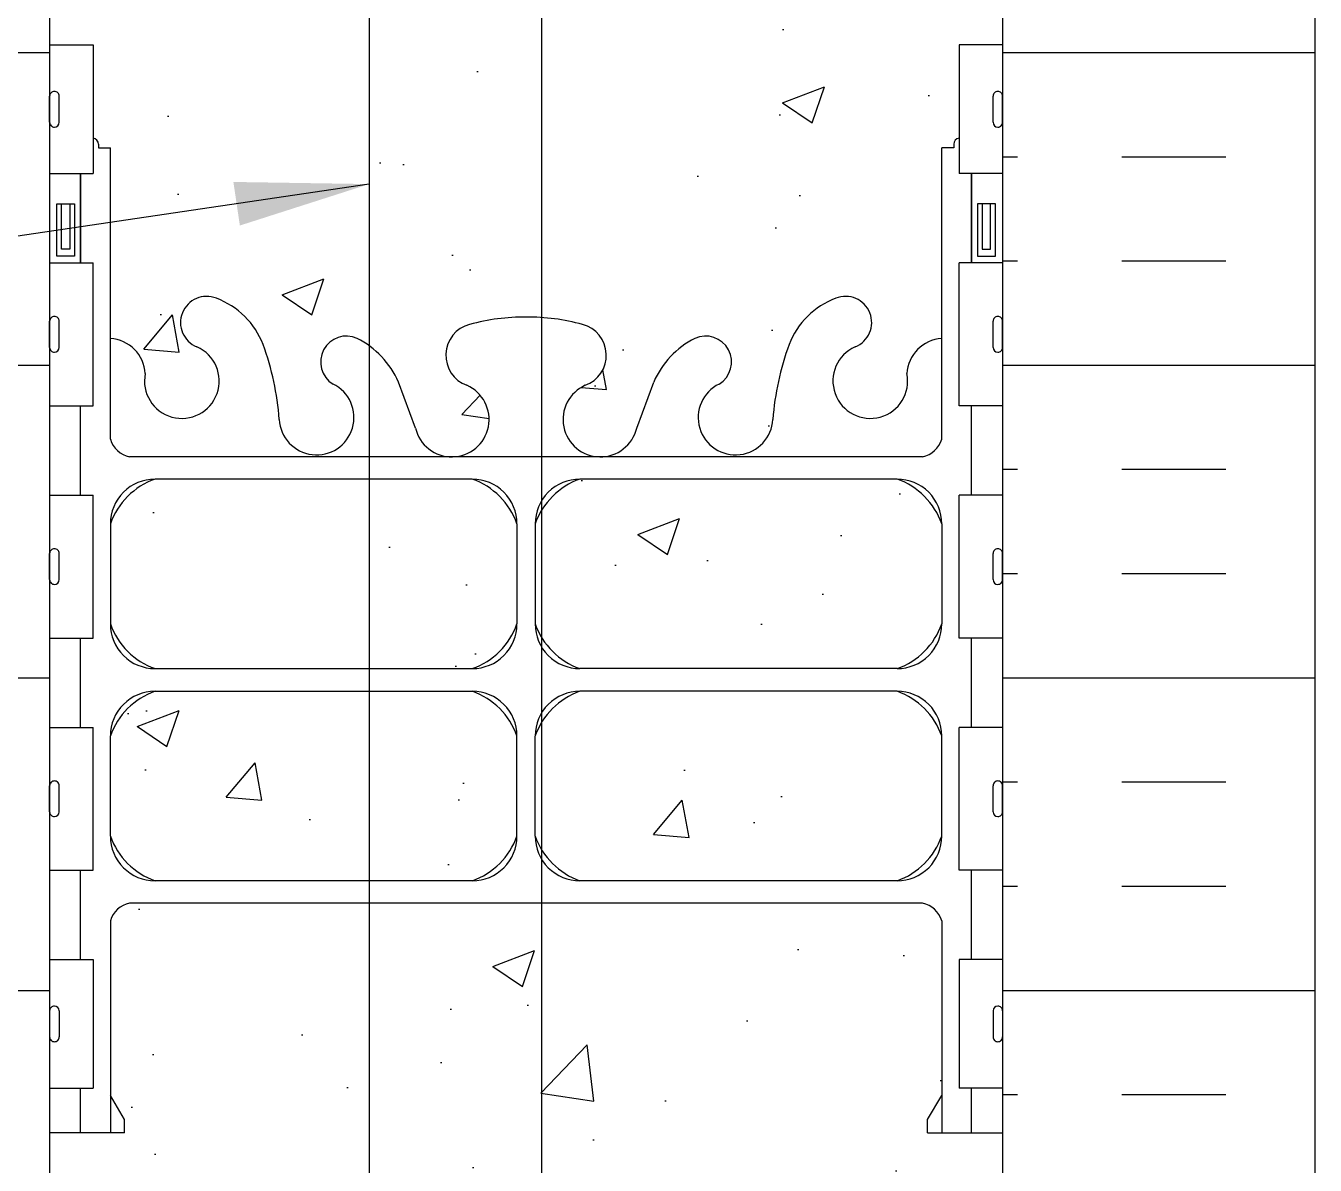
# Model space of a CAD drawing. Header units: inches. Extents: x 155.3 to 211.8, y 129 to 205.6.
# Drawn here: x 175.92 to 186.74, y 162.69 to 172.25 of the extents above; entities that cross this region are included whole.
import ezdxf

# ---------------------------------------------------------------- set-up
doc = ezdxf.new("R2010")
doc.units = ezdxf.units.IN
doc.header["$LTSCALE"] = 0.5
doc.header["$MEASUREMENT"] = 0
for name, color, linetype in [('HATCH', 12, 'Continuous'), ('line25', 2, 'Continuous'), ('LINE3', 3, 'Continuous'), ('LINE50', 5, 'Continuous'), ('LINE9', 9, 'Continuous'), ('TEXT', 4, 'Continuous'), ('Web_Edge', 9, 'Continuous')]:
    doc.layers.add(name, color=color, linetype=linetype)
doc.styles.add('DIM', font='romans.shx', dxfattribs={"width": 0.7})
doc.dimstyles.new('ext_12', dxfattribs={"dimscale": 12, "dimtxt": 0.075, "dimasz": 0.09375, "dimexe": 0.09375, "dimexo": 0.0625, "dimgap": 0.0625, "dimtad": 1, "dimdec": 1, "dimzin": 2, "dimdsep": 46, "dimlunit": 4, "dimtxsty": 'DIM', "dimcen": 0.09, "dimdle": 0.09375, "dimclrt": 4, "dimadec": 0, "dimazin": 0, "dimtfac": 1, "dimtdec": 1, "dimtmove": 2, "dimatfit": 3, "dimfxl": 1, "dimfrac": 2, "dimtolj": 1, "dimtzin": 0, "dimarcsym": 0})

msp = doc.modelspace()

# ---------------------------------------------------------------- hatches: boundary and pattern name
at = {"layer": 'HATCH'}
h = msp.add_hatch(dxfattribs=at)
h.set_pattern_fill('INSUL', color=256, scale=7, style=0)
h.set_pattern_definition([(0, (185.115803137069, 172.0275208864701), (0, 2.625), []), (0, (185.115803137069, 172.9025208864701), (0, 2.625), [0.875, -0.875]), (0, (185.115803137069, 173.7775208864701), (0, 2.625), [0.875, -0.875])])
h.paths.add_polyline_path([(186.7417458815729, 176.3878062704605), (184.1167458815714, 176.3878062704605), (184.1167458815726, 162.3878062704604), (186.7417458815727, 162.3878062704604)])
h.paths.add_polyline_path([(173.4917458815726, 161.6378062704605), (173.9292458815726, 161.6378062704605), (173.9292458815726, 162.1378062704605), (175.4292458815726, 162.1378062704605), (175.4292458815726, 161.6378062704605), (176.1167458815726, 161.6378062704605), (176.1167458815726, 179.6378062704605), (175.4292458815726, 179.6378062704605), (175.4292458815726, 180.1378062704605), (173.9292458815726, 180.1378062704605), (173.9292458815726, 179.6378062704605), (173.4917458815726, 179.6378062704605)])
h = msp.add_hatch(dxfattribs=at)
h.set_pattern_fill('AR-CONC', color=256, scale=0.5)
h.set_pattern_definition([(49.99999999999999, (0, 0), (3.586300913003767, -0.3137606749129755), [0.375, -4.125]), (355, (0, 0), (-0.693756668065, 3.760960668500059), [0.3, -3.3]), (100.45144446, (0.298858405, -0.02614672), (2.89254423363556, 3.447199954843147), [0.3187009599999999, -3.505710559999999]), (46.18420000000001, (0, 1), (5.336206653357862, -0.8275964039653827), [0.5625, -6.1875]), (96.63563549, (0.444683725, 0.931033465), (4.673309728371142, 4.870593003872752), [0.47805171, -5.258568799999999]), (351.1841639899999, (0, 1), (4.673309725273866, 4.870593001349951), [0.45, -4.950000005]), (21, (0.5, 0.75), (2.984535260592308, -2.013094453326694), [0.375, -4.125]), (326.0000000000001, (0.5, 0.75), (1.216576659607909, 3.625750225234265), [0.3, -3.3]), (71.45144474, (0.74871127, 0.58224213), (4.201111883649856, 1.612655764031769), [0.31870095, -3.50571056]), (37.50000000000001, (0, 0), (0.06079927658645334, 1.664469269156557), [0, -3.26, 0, -3.35, 0, -3.3125]), (7.499999999999999, (0, 0), (1.315347687210743, 1.972058559411801), [0, -1.91, 0, -3.185, 0, -1.2625]), (327.5, (-1.115, 0), (2.669112180862045, -0.1127743586718988), [0, -1.25, 0, -3.9, 0, -5.175]), (317.5, (-1.615, 0), (2.915930846711931, 0.5005249116615886), [0, -1.625, 0, -2.59, 0, -3.675])])
h.paths.add_polyline_path([(183.6167458815726, 175.8378062704543), (183.7167458815727, 175.8378062704542, -0.3278133314278826), (183.7517932873295, 175.885518113066), (183.7517932873295, 175.9928062704543), (184.1167458815715, 175.9928062704543), (184.1167458815714, 176.3861183139805, 0.3935201753826911), (183.6673139174143, 176.3744513286982, 0.3803866374383161), (183.1415327993355, 176.3744513286982, 0.3065819783952019), (182.4891783700847, 176.3744513286982, 0.3609606491777639), (181.9230917327915, 176.3744513286982, 0.5205670500000006), (181.6042351684749, 176.3744513286982, 0.5205670499999991), (181.0860936054056, 176.3744513286982, 0.5205670499999999), (180.6187509773853, 176.3744513286982, 0.52056705), (180.3530371737881, 176.3744513286982, 0.5205670499999997), (179.8481809469534, 176.3744513286982, 0.5205670500000003), (179.3698961004785, 176.3744513286982, 0.5205670500000008), (178.878325917769, 176.3744513286982, 0.5205670500000003), (178.3713378784889, 176.3744513286982, 0.5205670499999988), (177.9993385534529, 176.3744513286982, 0.5205670499999979), (177.4280538757189, 176.3744513286982, 0.5205670500000079), (177.069340594808, 176.3744513286982, 0.520567049999999), (176.6840555795922, 176.3744513286982, 0.5205670499999933), (176.2589134938366, 176.3744513286982, 0.2388023126127898), (176.1167458815726, 176.4504840591539), (176.1167458815726, 175.9928062704543), (176.481698475814, 175.9928062704543), (176.481698475814, 175.8855181141028, -0.3278133506260854), (176.5167458848792, 175.8378062704542), (176.6167458848793, 175.8378062704543), (176.6167458848794, 175.2769366759049, 0.3900976935783745), (176.8918646408572, 174.9779702502048), (180.100158390506, 174.7941867516761, 0.02076119668637755), (180.1167458865327, 174.7934977021418, 0.02076118841613254), (180.1333333759461, 174.7941867516761), (183.341627125595, 174.9779702502048, 0.3900976935782631), (183.6167458815727, 175.2769366759049)])
h.paths.add_polyline_path([(183.6067495015357, 171.2290731539017), (183.7067495015358, 171.2290731539016), (183.7067495015358, 171.2590731539017, -0.3854228545652988), (183.7517932493963, 171.3088269031547), (183.7517932493963, 172.0928062704543), (184.1167458815718, 172.0928062704542), (184.1167458815717, 172.8428062704542), (183.7517932873295, 172.8428062704542), (183.7517932873295, 172.9500944278424, -0.3278133314278827), (183.7167458815727, 172.9978062704542), (183.6167458815726, 172.9978062704541), (183.6167458815727, 173.5586758650135, 0.3900976935449746), (183.3416271256295, 173.8576422907108), (180.1333333792526, 174.0414257892323, 0.02076119668621162), (180.116745883226, 174.0421148387665, 0.02076119668652452), (180.1001583871991, 174.0414257892323), (176.8918646408227, 173.8576422907108, 0.3900976935450837), (176.6167458848794, 173.5586758650135), (176.6167458848793, 172.9978062704541), (176.5167458848792, 172.9978062704542, -0.3278133506260856), (176.481698475814, 172.9500944268056), (176.481698475814, 172.8428062704542), (176.1167458815726, 172.8428062704542), (176.1167458815726, 172.0928062704542), (176.481698475814, 172.0928062704543), (176.481698475814, 171.3088269069336, -0.3854230734947424), (176.5267422616095, 171.2590731539017), (176.5267422616097, 171.2290731539016), (176.6267422616096, 171.2290731539017), (176.6267450143594, 169.6275754319294, -0.3803970778957556), (176.9197149136242, 169.3324734716395, 2.087231407567217), (177.353614343547, 169.5572907298876, -1), (177.5170429149507, 169.9658138039593, -0.2134499129914595), (177.9092686757286, 169.5766133369754, -0.06822591722313213), (178.044966498593, 168.9487467949467, 1.753170910240932), (178.4959040905079, 169.2453549301812, -0.9407930192583149), (178.6994166271854, 169.6286181500625, -0.1730747606231348), (179.0453249497226, 169.2619611105543), (179.1879627919024, 168.8751162548221, 1.612473537246458), (179.6195059564236, 169.2347044545262, -0.7348724129881599), (179.6426095600144, 169.7457433012303, -0.068475262803951), (180.1167499954549, 169.8078062704462, -0.06847526280407273), (180.5908904308961, 169.7457433012301, -0.7348724129866576), (180.613994034486, 169.2347044545262, 1.61247353724669), (181.0455371990072, 168.8751162548221), (181.188175041187, 169.2619611105543, -0.1730747606230372), (181.5340833637239, 169.6286181500624, -0.9407930192582432), (181.7375959004018, 169.2453549301813, 1.753170910239964), (182.1885334923166, 168.9487467949463, -0.06822591722316793), (182.3242313151809, 169.5766133369753, -0.2134499129912512), (182.7164570759583, 169.965813803959, -1), (182.8798856473623, 169.5572907298875, 2.087231407596881), (183.3137850772839, 169.3324734716466, -0.38039205978534), (183.6067495015372, 169.6275750917982)])
h.paths.add_polyline_path([(180.0404999954538, 168.0718230294558, 0.2256517540595467), (179.6654999954515, 168.4468230294623), (177.0017504893666, 168.4468230294623, 0.2256517540552863), (176.6267504893688, 168.0718230294641), (176.6267504893688, 167.2310171248178, 0.2256517540569486), (177.0017504893703, 166.8560171248183), (179.6654999954514, 166.8560171248183, 0.2256517540590413), (180.0404999954534, 167.2310171248236)])
h.paths.add_polyline_path([(180.0404999954534, 166.2903955353555, 0.2256517540590415), (179.6654999954514, 166.6653955353607), (177.0017504893703, 166.6653955353607, 0.2256517540569472), (176.6267504893688, 166.2903955353612), (176.6267504893688, 165.4495896307149, 0.2256517540553599), (177.0017504893668, 165.0745896307167), (179.6654999954514, 165.0745896307167, 0.2256517540596189), (180.0404999954538, 165.4495896307232)])
h.paths.add_polyline_path([(183.6067495015389, 166.2903955353612, 0.225651754056875), (183.2317495015376, 166.6653955353607), (180.567999995459, 166.6653955353607, 0.2256517540585352), (180.192999995454, 166.2903955353599), (180.1929999954535, 165.4495896307149, 0.2256517540542032), (180.5679999954481, 165.0745896307167), (183.2317495015411, 165.0745896307167, 0.2256517540552862), (183.6067495015389, 165.4495896307149)])
h.paths.add_polyline_path([(183.6067495015389, 168.0718230294641, 0.2256517540552863), (183.2317495015411, 168.4468230294623), (180.5679999954481, 168.4468230294623, 0.2256517540542023), (180.1929999954535, 168.0718230294641), (180.192999995454, 167.2310171248191, 0.2256517540585364), (180.567999995459, 166.8560171248184), (183.2317495015375, 166.8560171248183, 0.2256517540569472), (183.6067495015389, 167.2310171248178)])
h.paths.add_polyline_path([(184.1167458815725, 162.9578062704474), (183.48674950155, 162.9578062704478), (183.48674950155, 163.0701562704486), (183.6067495015383, 163.27015627043), (183.6067495015385, 164.7389659317377, 0.2681384484804163), (183.4455988396869, 164.8870894478538), (176.7879011512228, 164.8870894478538, 0.268155850466876), (176.6267462437926, 164.7389523756851), (176.6267462437925, 163.2701496334537), (176.7467422615954, 163.0701562704481), (176.7467422615954, 162.9578062704478), (176.1167458815726, 162.9578062704478), (176.1167458815726, 161.6378062704605), (176.1167458815726, 159.6033974907683, 0.0884161506867358), (176.2627488784325, 159.5060857983138), (176.352748878433, 159.5060857983207), (176.3527488784358, 159.4643597383966, -0.2490694201798082), (176.4627488784518, 159.2572365866271), (176.4627488784554, 159.189736586617, -0.4142135623889365), (176.4002488784554, 159.1272365866136), (176.3527488784576, 159.1272365866136), (176.3527488784621, 159.0572365866136), (176.4577488784474, 159.0572365866136, 0.08534784463991003), (176.787208400992, 159.1327551683516, -0.6696014941161001), (176.9197107997423, 159.012473471653, 2.087231407560306), (177.353610229666, 159.2372907299016, -1), (177.5170388010738, 159.6458138039717, -0.2134499129895333), (177.909264561847, 159.2566133369894, -0.06992325913713601), (178.0461315151802, 158.6128106372736, 1.702394472352622), (178.4958999766259, 158.9253549301957, -0.9407930192581144), (178.6994125133045, 159.3086181500764, -0.1730747606228206), (179.0453208358408, 158.9419611105686), (179.1879586780207, 158.5551162548365, 1.612473537246322), (179.6195018425421, 158.9147044545404, -0.7348724129909106), (179.6426054461344, 159.4257433012451, -0.06847526280360418), (180.1167458815725, 159.4878062704605, -0.06847526280413235), (180.5908863170141, 159.4257433012445, -0.7348724129869111), (180.6139899206044, 158.9147044545405, 1.612473537247296), (181.0455330851255, 158.5551162548365), (181.1881709273054, 158.9419611105686, -0.1730747606230588), (181.5340792498423, 159.3086181500767, -0.9407930192582575), (181.7375917865207, 158.9253549301959, 1.702394472357144), (182.1873602479661, 158.6128106372745, -0.069923259137127), (182.3242272012994, 159.2566133369902, -0.2134499129904589), (182.7164529620754, 159.6458138039728, -1), (182.8798815334809, 159.2372907299019, 2.087231407572275), (183.3137809634033, 159.0124734716547, -0.6696014941244888), (183.4462833621578, 159.1327551683501, 0.08534784463890605), (183.7757428846987, 159.0572365866136), (183.880742884684, 159.0572365866136), (183.8807428846886, 159.1272365866136), (183.8332428846907, 159.1272365866136, -0.4142135623889448), (183.7707428846907, 159.189736586617), (183.7707428846944, 159.2572365866271, -0.2490694201798233), (183.8807428847104, 159.4643597383966), (183.8807428847131, 159.5060857983207), (183.9707428847137, 159.5060857983138, 0.0884161506861019), (184.1167458815726, 159.6033974907675), (184.1167458815726, 161.6378062704605)])

# ---------------------------------------------------------------- linework, layer by layer
at = {"layer": 'line25'}
for p, q in [((176.1167458815726, 179.6378062704605), (176.1167458815726, 161.6378062704605)), ((184.1167458815714, 176.3878062704605), (184.1167458815726, 161.6378062704605)), ((176.1167458815721, 172.0928062704542), (176.481698475814, 172.0928062704543)), ((176.481698475814, 172.0928062704542), (176.481698475814, 171.0128062704542)), ((184.1167458436382, 172.0928062704542), (183.7517932493963, 172.0928062704543)), ((183.7517932493963, 172.0928062704542), (183.7517932493963, 171.0128062704542)), ((176.1167458815721, 171.0128062704543), (176.481698475814, 171.0128062704543)), ((184.1167458436382, 171.0128062704543), (183.7517932493963, 171.0128062704543)), ((176.1167458815726, 170.2628062704419), (176.4816984758145, 170.2628062704419)), ((176.4816984758145, 169.0628062704419), (176.4816984758145, 170.2628062704419)), ((184.1167458815726, 170.2628062704419), (183.7517932873307, 170.2628062704419)), ((183.7517932873307, 169.0628062704419), (183.7517932873307, 170.2628062704419)), ((176.1167458815726, 169.0628062704419), (176.4816984758145, 169.0628062704418)), ((184.1167458815726, 169.0628062704419), (183.7517932873307, 169.0628062704418)), ((176.1167458815726, 168.3128062704419), (176.4816984758145, 168.3128062704419)), ((176.4816984758145, 167.1128062704419), (176.4816984758145, 168.3128062704419)), ((184.1167458815726, 168.3128062704419), (183.7517932873307, 168.3128062704419)), ((183.7517932873307, 167.1128062704419), (183.7517932873307, 168.3128062704419)), ((176.1167458815726, 167.1128062704419), (176.4816984758145, 167.1128062704418)), ((184.1167458815726, 167.1128062704419), (183.7517932873307, 167.1128062704418)), ((176.1167458815726, 166.3628062704418), (176.4816984758145, 166.3628062704418)), ((176.4816984758145, 165.1628062704418), (176.4816984758145, 166.3628062704419)), ((184.1167458815726, 166.3628062704418), (183.7517932873307, 166.3628062704418)), ((183.7517932873307, 165.1628062704418), (183.7517932873307, 166.3628062704419)), ((176.1167458815726, 165.1628062704418), (176.4816984758145, 165.1628062704418)), ((184.1167458815726, 165.1628062704418), (183.7517932873307, 165.1628062704418)), ((176.1167458815726, 164.4128062704419), (176.4816984758145, 164.4128062704419)), ((176.4816984758145, 164.4128062704418), (176.4816984758145, 163.3328062704418)), ((184.1167458815726, 164.4128062704419), (183.7517932873307, 164.4128062704419)), ((183.7517932873307, 164.4128062704418), (183.7517932873307, 163.3328062704418)), ((176.1167458815726, 163.3328062704419), (176.4816984758145, 163.3328062704419)), ((184.1167458815726, 163.3328062704419), (183.7517932873307, 163.3328062704419))]:
    msp.add_line(p, q, dxfattribs=at)
at = {"layer": 'LINE3'}
for p, q in [((180.2456576287009, 189.5504776026049), (180.2456576287009, 152.0579477868688)), ((178.7995838749239, 188.6403158554766), (178.7995838749239, 159.7624025115305))]:
    msp.add_line(p, q, dxfattribs=at)
at = {"layer": 'LINE50'}
msp.add_line((186.7417458815727, 162.3878062704604), (186.7417458815729, 176.3878062704605), dxfattribs=at)
at = {"layer": 'LINE9'}
for p, q in [((176.1567495015357, 171.7028062704541), (176.1567495015366, 171.7028062704541)), ((184.0767422616096, 171.7028062704541), (184.0767422616087, 171.7028062704541)), ((176.1167458815726, 171.6078062704542), (176.1167495015362, 171.6078062704542)), ((176.1167495015357, 171.4428062704542), (176.1167495015357, 171.6628062704541)), ((176.1967495015356, 171.4428062704542), (176.1967495015365, 171.6628062704541)), ((184.0367422616096, 171.4428062704542), (184.0367422616087, 171.6628062704541)), ((184.1167422616095, 171.4428062704542), (184.1167422616095, 171.6628062704541)), ((184.1167458815726, 171.6078062704542), (184.1167422616091, 171.6078062704542)), ((176.1167458815726, 171.4978062704542), (176.1167495015362, 171.4978062704542)), ((184.1167458815726, 171.4978062704542), (184.1167422616091, 171.4978062704542)), ((176.1567495015357, 171.4028062704542), (176.1567495015357, 171.4028062704541)), ((184.0767422616096, 171.4028062704542), (184.0767422616096, 171.4028062704541)), ((176.1167495015357, 169.552806270442), (176.1167495015357, 169.7728062704419)), ((176.1567495015357, 169.8128062704419), (176.1567495015366, 169.8128062704419)), ((176.1967495015356, 169.5528062704419), (176.1967495015365, 169.7728062704419)), ((184.0367422616096, 169.5528062704419), (184.0367422616087, 169.7728062704419)), ((184.0767422616096, 169.8128062704419), (184.0767422616087, 169.8128062704419)), ((184.1167422616095, 169.552806270442), (184.1167422616095, 169.7728062704419)), ((176.1167458815726, 169.717806270442), (176.1167495015362, 169.717806270442)), ((184.1167458815726, 169.717806270442), (184.1167422616091, 169.717806270442)), ((176.1167458815726, 169.607806270442), (176.1167495015362, 169.607806270442)), ((184.1167458815726, 169.607806270442), (184.1167422616091, 169.607806270442)), ((176.1567495015357, 169.512806270442), (176.1567495015357, 169.5128062704419)), ((184.0767422616096, 169.512806270442), (184.0767422616096, 169.5128062704419)), ((176.1167495015357, 167.602806270442), (176.1167495015357, 167.8228062704419)), ((176.1567495015357, 167.8628062704419), (176.1567495015366, 167.862806270442)), ((176.1967495015356, 167.602806270442), (176.1967495015365, 167.8228062704419)), ((184.0367422616096, 167.602806270442), (184.0367422616087, 167.8228062704419)), ((184.0767422616096, 167.8628062704419), (184.0767422616087, 167.862806270442)), ((184.1167422616095, 167.602806270442), (184.1167422616095, 167.8228062704419)), ((176.1167458815726, 167.767806270442), (176.1167495015362, 167.767806270442)), ((184.1167458815726, 167.767806270442), (184.1167422616091, 167.767806270442)), ((176.1167458815726, 167.657806270442), (176.1167495015362, 167.657806270442)), ((184.1167458815726, 167.657806270442), (184.1167422616091, 167.657806270442)), ((176.1567495015357, 167.562806270442), (176.1567495015357, 167.5628062704419)), ((184.0767422616096, 167.562806270442), (184.0767422616096, 167.5628062704419)), ((176.1167495015357, 165.652806270442), (176.1167495015357, 165.8728062704418)), ((176.1567495015357, 165.9128062704418), (176.1567495015366, 165.9128062704419)), ((176.1967495015356, 165.6528062704419), (176.1967495015365, 165.8728062704418)), ((184.0367422616096, 165.6528062704419), (184.0367422616087, 165.8728062704418)), ((184.0767422616096, 165.9128062704418), (184.0767422616087, 165.9128062704419)), ((184.1167422616095, 165.652806270442), (184.1167422616095, 165.8728062704418)), ((176.1167458815726, 165.817806270442), (176.1167495015362, 165.817806270442)), ((184.1167458815726, 165.817806270442), (184.1167422616091, 165.817806270442)), ((176.1167458815726, 165.707806270442), (176.1167495015362, 165.707806270442)), ((184.1167458815726, 165.707806270442), (184.1167422616091, 165.707806270442)), ((176.1567495015357, 165.612806270442), (176.1567495015357, 165.6128062704419)), ((184.0767422616096, 165.612806270442), (184.0767422616096, 165.6128062704419)), ((176.1567495015357, 164.0228062704419), (176.1567495015357, 164.0228062704419)), ((184.0767422616096, 164.0228062704419), (184.0767422616096, 164.0228062704419)), ((176.1167458815726, 163.9278062704418), (176.1167495015362, 163.9278062704418)), ((176.1167495015357, 163.9828062704418), (176.1167495015357, 163.762806270442)), ((176.1967495015356, 163.9828062704419), (176.1967495015365, 163.762806270442)), ((184.0367422616096, 163.9828062704419), (184.0367422616087, 163.762806270442)), ((184.1167422616095, 163.9828062704418), (184.1167422616095, 163.762806270442)), ((184.1167458815726, 163.9278062704418), (184.1167422616091, 163.9278062704418)), ((176.1167458815726, 163.8178062704418), (176.1167495015362, 163.8178062704418)), ((184.1167458815726, 163.8178062704418), (184.1167422616091, 163.8178062704418)), ((176.1567495015357, 163.722806270442), (176.1567495015366, 163.7228062704419)), ((184.0767422616096, 163.722806270442), (184.0767422616087, 163.7228062704419))]:
    msp.add_line(p, q, dxfattribs=at)
for centre, start, end in [((176.1567495015357, 171.6628062704541), 89.99999999992184, 180), ((176.1567495015366, 171.6628062704541), 359.999999999899, 90), ((184.0767422616087, 171.6628062704541), 90, 180.000000000101), ((184.0767422616096, 171.6628062704541), 0, 90.00000000007815), ((176.1567495015357, 171.4428062704542), 179.9999999999121, 270.0000000000521), ((176.1567495015357, 171.4428062704542), 270, 0), ((184.0767422616096, 171.4428062704542), 180, 270), ((184.0767422616096, 171.4428062704542), 269.9999999999479, 8.79359758331033e-11), ((176.1567495015357, 169.7728062704419), 89.99999999992184, 180), ((176.1567495015366, 169.7728062704419), 359.999999999899, 90), ((184.0767422616087, 169.7728062704419), 90, 180.000000000101), ((184.0767422616096, 169.7728062704419), 0, 90.00000000007815), ((176.1567495015357, 169.5528062704419), 179.9999999999121, 270.0000000000521), ((176.1567495015357, 169.5528062704419), 270, 0), ((184.0767422616096, 169.5528062704419), 180, 270), ((184.0767422616096, 169.5528062704419), 269.9999999999479, 8.79359758331033e-11), ((176.1567495015357, 167.8228062704419), 89.99999999992184, 180), ((176.1567495015366, 167.8228062704419), 359.999999999899, 90), ((184.0767422616087, 167.8228062704419), 90, 180.000000000101), ((184.0767422616096, 167.8228062704419), 0, 90.00000000007815), ((176.1567495015357, 167.602806270442), 179.9999999999121, 270.0000000000521), ((176.1567495015357, 167.602806270442), 270, 0), ((184.0767422616096, 167.602806270442), 180, 270), ((184.0767422616096, 167.602806270442), 269.9999999999479, 8.79359758331033e-11), ((176.1567495015357, 165.8728062704418), 89.99999999992184, 180), ((176.1567495015366, 165.8728062704419), 359.999999999899, 90), ((184.0767422616087, 165.8728062704419), 90, 180.000000000101), ((184.0767422616096, 165.8728062704418), 0, 90.00000000007815), ((176.1567495015357, 165.6528062704419), 179.9999999999121, 270.0000000000521), ((176.1567495015357, 165.6528062704419), 270, 0), ((184.0767422616096, 165.6528062704419), 180, 270), ((184.0767422616096, 165.6528062704419), 269.9999999999479, 8.79359758331033e-11), ((176.1567495015357, 163.9828062704419), 89.99999999994789, 180.0000000000879), ((176.1567495015357, 163.9828062704419), 0, 90), ((184.0767422616096, 163.9828062704419), 90, 180), ((184.0767422616096, 163.9828062704419), 359.9999999999121, 90.00000000005213), ((176.1567495015357, 163.762806270442), 180, 270.0000000000782), ((176.1567495015366, 163.7628062704419), 270, 1.009635278083779e-10), ((184.0767422616087, 163.7628062704419), 179.999999999899, 270), ((184.0767422616096, 163.762806270442), 269.9999999999218, 0)]:
    msp.add_arc(centre, 0.04, start, end, dxfattribs=at)
at = {"layer": 'Web_Edge'}
for p, q in [((176.5267422616097, 171.2590731539016), (176.5267422616097, 171.2590731539017)), ((176.5267422616097, 171.2590731539016), (176.5267422616097, 171.2290731539016)), ((183.7067495015357, 171.2590731539016), (183.7067495015357, 171.2590731539017)), ((183.7067495015358, 171.2590731539017), (183.7067495015358, 171.2290731539016)), ((176.5267422616097, 171.2290731539016), (176.6267422616096, 171.2290731539017)), ((176.6267464669953, 168.7824593888725), (176.6267422616096, 171.2290731539017)), ((183.7067495015357, 171.2290731539016), (183.6067495015357, 171.2290731539017)), ((183.606749501538, 168.7824465455771), (183.6067495015357, 171.2290731539017)), ((176.3767422616095, 171.0128062704542), (176.3767422616095, 170.2628062704418)), ((183.8567495015357, 171.0128062704543), (183.8567495015357, 170.2628062704418)), ((179.1879627919019, 168.8751162548236), (179.0453249497226, 169.2619611105542)), ((181.0455371990077, 168.8751162548236), (181.188175041187, 169.2619611105542)), ((183.445598839687, 168.6343230294623), (176.7879011512226, 168.6343230294623)), ((179.6654999954515, 168.4468230294623), (177.0017504893666, 168.4468230294623)), ((183.2317495015412, 168.4468230294623), (180.567999995448, 168.4468230294623)), ((176.6267504893688, 168.0718230294646), (176.6267504893688, 167.2310171248177)), ((180.0404999954538, 168.071823029456), (180.0404999954534, 167.2310171248242)), ((180.1929999954535, 168.0726390435146), (180.192999995454, 167.2318331388696)), ((183.6067495015389, 168.0718230294646), (183.6067495015389, 167.2310171248177)), ((177.0017504893702, 166.8560171248183), (179.6654999954515, 166.8560171248183)), ((183.2317495015376, 166.8560171248183), (180.567999995459, 166.8560171248184)), ((177.0017504893702, 166.6653955353607), (179.6654999954515, 166.6653955353607)), ((183.2317495015376, 166.6653955353607), (180.567999995459, 166.6653955353607)), ((176.6267504893688, 165.4495896307145), (176.6267504893688, 166.2903955353613)), ((180.0404999954538, 165.449589630723), (180.0404999954534, 166.2903955353548)), ((180.1929999954535, 165.4487736166644), (180.192999995454, 166.2895795213095)), ((183.6067495015389, 165.4495896307145), (183.6067495015389, 166.2903955353613)), ((179.6654999954515, 165.0745896307167), (177.0017504893666, 165.0745896307167)), ((183.2317495015412, 165.0745896307167), (180.567999995448, 165.0745896307167)), ((183.445598839687, 164.8870894478538), (176.7879011512226, 164.8870894478538)), ((176.6267462437926, 164.7389523756854), (176.6267462437925, 162.9578062704478)), ((183.6067495015385, 164.7389659317381), (183.6067495015382, 162.9578062704477)), ((176.7467422615954, 163.0701562704486), (176.6267422615959, 163.2701562704486)), ((176.7467422615954, 163.0701562704481), (176.6267422615959, 163.2701562704481)), ((183.48674950155, 163.0701562704481), (183.6067495015494, 163.2701562704481)), ((183.48674950155, 163.0701562704486), (183.6067495015494, 163.2701562704486)), ((176.7467422615954, 162.9578062704483), (176.7467422615954, 163.0701562704478)), ((176.7467422615954, 162.9578062704478), (176.7467422615954, 163.0701562704473)), ((183.48674950155, 162.9578062704478), (183.48674950155, 163.0701562704473)), ((183.48674950155, 162.9578062704483), (183.48674950155, 163.0701562704478)), ((176.7467422615954, 162.9578062704478), (176.1167458815726, 162.9578062704478)), ((183.48674950155, 162.9578062704478), (184.1167458815726, 162.9578062704474))]:
    msp.add_line(p, q, dxfattribs=at)
for points in [[(176.3767422616096, 170.2628062704419), (176.3767422616096, 171.0128062704543)], [(183.8567495015357, 170.2628062704419), (183.8567495015357, 171.0128062704543)], [(176.3767422616096, 168.3128062704419), (176.3767422616096, 169.0628062704419)], [(183.8567495015357, 168.3128062704419), (183.8567495015357, 169.0628062704419)], [(176.3767422616096, 166.3628062704418), (176.3767422616096, 167.1128062704419)], [(183.8567495015357, 166.3628062704418), (183.8567495015357, 167.1128062704419)], [(176.3767422616096, 164.4128062704419), (176.3767422616096, 165.1628062704418)], [(183.8567495015357, 164.4128062704419), (183.8567495015357, 165.1628062704418)], [(176.3767422616096, 162.9578062704481), (176.3767422616096, 163.3328062704419)], [(183.8567495015357, 162.9578062704481), (183.8567495015357, 163.3328062704419)]]:
    msp.add_lwpolyline(points, dxfattribs=at)
for points in [[(176.3267422616098, 170.3190731539016), (176.1767422616097, 170.3190731539016), (176.1767422616097, 170.7590731539016), (176.3267422616098, 170.7590731539016)], [(176.2867422616099, 170.3790731539016), (176.2167422616097, 170.3790731539016), (176.2167422616097, 170.7590731539016), (176.2867422616099, 170.7590731539016)], [(183.9067495015355, 170.3190731539016), (184.0567495015356, 170.3190731539016), (184.0567495015356, 170.7590731539016), (183.9067495015355, 170.7590731539016)], [(183.9467495015354, 170.3790731539016), (184.0167495015356, 170.3790731539016), (184.0167495015356, 170.7590731539016), (183.9467495015354, 170.7590731539016)]]:
    msp.add_lwpolyline(points, close=True, dxfattribs=at)
for centre, radius, start, end in [((176.4767422616095, 171.2590731539017), 0.05, 0, 84.3112548962593), ((183.7567495015358, 171.2590731539017), 0.05, 95.68878878922781, 180), ((177.4353286292329, 169.7615522669298), 0.22, 68.19625201055833, 248.1962520105583), ((177.2780793039686, 169.3327551864189), 0.6766585701930063, 21.12389215301909, 69.3197471674963), ((182.955420686941, 169.3327551864189), 0.6766585701930063, 110.6802528325037, 158.8761078469809), ((182.7981713616767, 169.7615522669298), 0.22, 291.8037479894417, 111.8037479894417), ((179.7110235863314, 169.4866086951863), 0.2680134754942133, 104.7891923591787, 250.0337521459179), ((180.1052063475216, 168.0538268290587), 1.754017427683611, 89.62291875159407, 105.2918337453971), ((180.128293643388, 168.0538268290587), 1.754017427683611, 74.70816625460289, 90.37708124840593), ((180.5224764045782, 169.4866086951863), 0.2680134754942133, 289.9662478540819, 75.21080764082129), ((178.6093633048857, 169.4307722828922), 0.2173766041081271, 65.5264391804188, 238.5370110159713), ((178.3586132173603, 168.960605032827), 0.7499256556133269, 23.69375288972886, 62.97047426079734), ((181.8748867735493, 168.960605032827), 0.7499256556133269, 117.0295257392027, 156.3062471102712), ((181.6241366860239, 169.4307722828922), 0.2173766041081271, 301.4629889840286, 114.4735608195812), ((176.6073505778662, 169.3153435157595), 0.3128336836755324, 3.138937269578308, 86.44561158721928), ((177.2270483519299, 169.2704406617966), 0.3135313569610182, 168.5886214204411, 66.19163366381257), ((175.6871375125387, 168.7677575151832), 2.364765241385946, 4.389472792842163, 20.00150772146769), ((184.5463624783709, 168.7677575151832), 2.364765241385946, 159.9984922785302, 175.6105272071578), ((183.0064516389797, 169.2704406617966), 0.3135313569610182, 113.8083663361875, 11.4113785795589), ((183.6261494130416, 169.3153435157595), 0.3128336836755324, 93.55539309926125, 176.8610627304184), ((178.3581405305079, 168.9637113374368), 0.3135313569610182, 182.7357104109889, 63.93482587795509), ((179.4929399648334, 168.9478543864233), 0.3135313569610182, 193.4146339816093, 66.19163366381257), ((180.7405600260762, 168.9478543864233), 0.3135313569610182, 113.8083663361875, 346.5853660183906), ((181.8753594604017, 168.9637113374368), 0.3135313569610182, 116.0651741220449, 357.2642895890111), ((176.8354999954548, 168.8478316066384), 0.21875, 197.3882097781305, 257.4322017112555), ((183.3979999954548, 168.8478316066384), 0.21875, 282.5677982887712, 342.6082651384851), ((177.2085588381968, 167.8650146806346), 0.6174711717250514, 109.5681561993791, 160.4318438006121), ((177.0017504893684, 168.071823029463), 0.375, 90, 180.0000000000114), ((179.4586916466231, 167.865014680634), 0.6174711717250514, 19.56815619938792, 70.43184380062085), ((179.6654999954515, 168.0718230294623), 0.375, 359.9999999999886, 90), ((180.7748083442819, 167.8650146806359), 0.6174711717250514, 109.5681561993791, 160.4318438006121), ((180.5679999954535, 168.0718230294643), 0.375, 90, 180.0000000000114), ((183.024941152711, 167.8650146806346), 0.6174711717250514, 19.56815619938792, 70.43184380062085), ((183.2317495015394, 168.071823029463), 0.375, 359.9999999999886, 90), ((177.2085588381968, 167.4378254736474), 0.6174711717250514, 199.5681561993879, 250.4318438006209), ((177.0017504893684, 167.2310171248189), 0.375, 179.9999999999886, 270), ((179.4586916466231, 167.4378254736467), 0.6174711717250514, 289.5681561993791, 340.431843800612), ((179.6654999954515, 167.2310171248183), 0.375, 270, 1.139910797836525e-11), ((180.7748083442819, 167.4378254736487), 0.6174711717250514, 199.5681561993879, 250.4318438006209), ((180.5679999954535, 167.2310171248203), 0.375, 179.9999999999886, 270), ((183.024941152711, 167.4378254736474), 0.6174711717250514, 289.5681561993791, 340.431843800612), ((183.2317495015394, 167.2310171248189), 0.375, 270, 1.139910797836525e-11), ((177.2085588381968, 166.0835871865317), 0.6174711717250514, 109.5681561993791, 160.4318438006121), ((177.0017504893684, 166.2903955353601), 0.375, 90, 180.0000000000114), ((179.4586916466231, 166.0835871865323), 0.6174711717250514, 19.56815619938792, 70.43184380062085), ((179.6654999954515, 166.2903955353607), 0.375, 359.9999999999886, 90), ((180.7748083442819, 166.0835871865304), 0.6174711717250514, 109.5681561993791, 160.4318438006121), ((180.5679999954535, 166.2903955353588), 0.375, 90, 180.0000000000114), ((183.024941152711, 166.0835871865317), 0.6174711717250514, 19.56815619938792, 70.43184380062085), ((183.2317495015394, 166.2903955353601), 0.375, 359.9999999999886, 90), ((177.2085588381968, 165.6563979795445), 0.6174711717250514, 199.5681561993879, 250.4318438006209), ((177.0017504893684, 165.449589630716), 0.375, 179.9999999999886, 270), ((179.4586916466231, 165.6563979795451), 0.6174711717250514, 289.5681561993791, 340.431843800612), ((179.6654999954515, 165.4495896307167), 0.375, 270, 1.139910797836525e-11), ((180.7748083442819, 165.6563979795432), 0.6174711717250514, 199.5681561993879, 250.4318438006209), ((180.5679999954535, 165.4495896307147), 0.375, 179.9999999999886, 270), ((183.024941152711, 165.6563979795445), 0.6174711717250514, 289.5681561993791, 340.431843800612), ((183.2317495015394, 165.449589630716), 0.375, 270, 1.139910797836525e-11), ((176.8354999954548, 164.6735808706777), 0.21875, 102.5677982887445, 162.6119858499715), ((183.3979999954548, 164.6735808706777), 0.21875, 17.39173486151487, 77.4322017112288)]:
    msp.add_arc(centre, radius, start, end, dxfattribs=at)

# ---------------------------------------------------------------- leaders
at = {"layer": 'TEXT'}
msp.add_leader([(178.7995838749238, 170.9243010037625), (169.758664080211, 169.582770395321), (167.5756688536556, 169.582770395321)], dimstyle='ext_12', override={"dimgap": 0.0625, "dimtad": 0}, dxfattribs=at)

doc.saveas('drawing.dxf')
